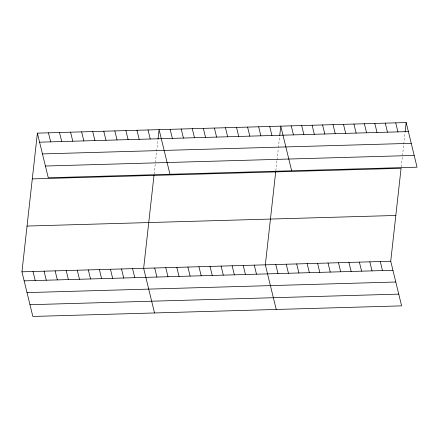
<?xml version="1.0" encoding="UTF-8"?>
<svg xmlns="http://www.w3.org/2000/svg" width="439" height="439" viewBox="0 0 439 439"><rect width="100%" height="100%" fill="white"/><g stroke="black" fill="none" stroke-linecap="round" stroke-linejoin="round"><path stroke-width="0.33" stroke-dasharray="2.19 1.65" d="M154.133 174.135L157.952 139.811M275.829 170.639L276.965 160.471M277.036 159.834L278.238 149.03M278.381 147.756L279.654 136.315M401.219 167.039L405.038 132.715"/><path stroke-width="0.66" d="M32.294 178.898L401.076 168.313L390.732 261.232L401.608 305.862L32.832 316.453L21.95 271.818L37.392 133.138L406.168 122.547L417.05 167.182L48.268 177.768L37.392 133.138M153.99 175.408L143.646 268.328L154.528 312.958M158.024 139.174L159.088 129.642L169.97 174.272M275.692 171.912L265.343 264.832L276.224 309.462M279.725 135.684L280.784 126.147L291.666 170.782M405.109 132.084L406.168 122.547M39.592 142.176L408.374 131.585M42.457 153.919L411.239 143.333M45.409 166.024L414.186 155.433M27.048 226.052L395.824 215.467M21.95 271.818L390.732 261.232M24.156 280.856L392.932 270.27M27.015 292.604L395.797 282.014M29.967 304.704L398.749 294.119M395.72 122.849L397.926 131.887M385.272 123.145L387.478 132.188M374.824 123.447L377.024 132.485M364.375 123.749L366.576 132.787M353.927 124.045L356.128 133.088M380.278 261.529L382.484 270.572M343.479 124.347L345.68 133.385M369.83 261.831L372.036 270.868M333.031 124.649L335.231 133.686M359.382 262.132L361.588 271.17M322.577 124.945L324.783 133.988M348.934 262.429L351.14 271.472M312.129 125.247L314.335 134.285M338.485 262.731L340.691 271.768M301.681 125.549L303.887 134.586M328.037 263.032L330.238 272.07M291.233 125.845L293.439 134.888M317.589 263.329L319.79 272.372M307.141 263.63L309.341 272.668M269.722 126.465L271.922 135.503M296.693 263.932L298.893 272.97M258.659 126.783L260.859 135.821M286.244 264.229L288.445 273.272M247.596 127.101L249.796 136.139M275.791 264.53L277.997 273.568M236.533 127.42L238.734 136.458M225.465 127.738L227.671 136.776M254.28 265.151L256.486 274.188M214.402 128.051L216.608 137.089M243.217 265.469L245.423 274.507M203.339 128.369L205.545 137.407M232.154 265.782L234.36 274.825M192.277 128.687L194.482 137.725M221.091 266.1L223.292 275.138M181.214 129.006L183.42 138.044M210.029 266.418L212.229 275.456M170.151 129.324L172.351 138.362M198.966 266.736L201.166 275.774M187.903 267.055L190.103 276.093M148.025 129.96L150.226 138.998M176.84 267.373L179.041 276.411M136.963 130.279L139.163 139.317M165.772 267.691L167.978 276.729M125.9 130.592L128.1 139.635M154.709 268.009L156.915 277.047M114.831 130.91L117.037 139.948M103.769 131.228L105.975 140.266M132.583 268.641L134.789 277.678M92.706 131.546L94.912 140.584M121.521 268.959L123.721 277.997M81.643 131.865L83.849 140.903M110.458 269.277L112.658 278.315M70.58 132.183L72.781 141.221M99.395 269.595L101.596 278.633M59.517 132.501L61.718 141.539M88.332 269.914L90.533 278.952M48.455 132.819L50.655 141.857M77.269 270.232L79.47 279.27M66.201 270.55L68.407 279.588M55.138 270.868L57.344 279.906M44.076 271.181L46.282 280.219M33.013 271.5L35.219 280.537"/></g></svg>
